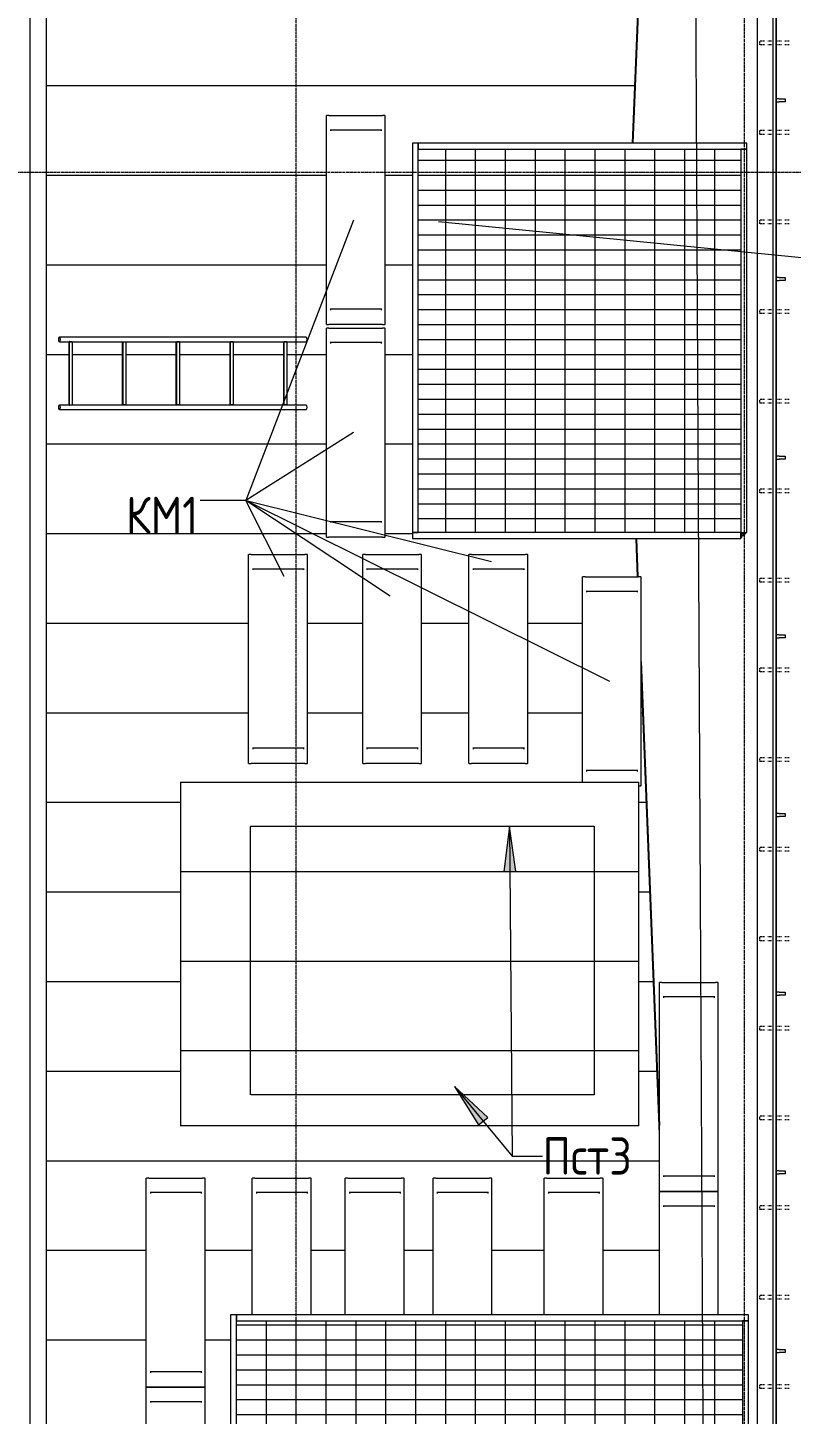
# Model space of a CAD drawing. Header units: millimetres. Extents: x -10178924 to 11692288, y -947381 to 58396.
# Drawn here: x -1797 to 3313, y -536298 to -527012 of the extents above; entities that cross this region are included whole.
import ezdxf

# ---------------------------------------------------------------- set-up
doc = ezdxf.new("R2010")
doc.units = ezdxf.units.MM
for name, pattern in [('ADSK_Линия сетки', [25, 20, -2.5, 0, -2.5]), ('ADSK_Скрыто', [6, 3, -3]), ('ADSK_Штриховая_ш3 п1_5', [4.5, 3, -1.5])]:
    doc.linetypes.add(name, pattern=pattern)
for name, color, linetype, lineweight in [('Аннотация', 7, 'Continuous', 18), ('Антураж', 7, 'Continuous', 18), ('Каркас', 7, 'Continuous', 18), ('Крыша', 7, 'Continuous', 9), ('Крыша штриховка', 7, 'Continuous', 9), ('Марки', 7, 'Continuous', 20), ('Несущие колонны', 7, 'Continuous', 18), ('Обобщенные модели', 7, 'Continuous', 18), ('Ограждение', 7, 'Continuous', 9), ('Оси', 253, 'Continuous', 9), ('Перекрытие', 7, 'Continuous', 18), ('Перекрытие штриховка', 7, 'Continuous', 18)]:
    doc.layers.add(name, color=color, linetype=linetype, lineweight=lineweight)
doc.layers.add('Линии', color=7, linetype='Continuous', lineweight=9, true_color=0x00a600)
doc.styles.add('GOST Common_4', font='GOST_Common.ttf', dxfattribs={"width": 0.9, "height": 200})
pattern_1 = [(0, (0, 0), (0, 100), []), (90, (0, 0), (-200, 1e-14), [])]

# ---------------------------------------------------------------- blocks, each defined once
blk = doc.blocks.new('Ограждение - 20 доп поручень 300-1864261-План кровли АР')
at = {"layer": 'Ограждение'}
for p, q in [((-60, 10), (-40, 10)), ((-60, 10), (-60, -10)), ((0, 10), (-40, 10)), ((0, -10), (0, 10)), ((-40, -10), (-60, -10)), ((-40, -10), (0, -10))]:
    blk.add_line(p, q, dxfattribs=at)
blk = doc.blocks.new('Ограждение - Ограждение-2505142-План кровли АР')
at = {"extrusion": (0, 0, -1), "zscale": -1, "rotation": 180}
for p in [(-3272.2, 37025.9), (-3272.2, 35829.4), (-3272.2, 34632.8), (-3272.2, 33436.2), (-3272.2, 32239.6), (-3272.2, 31043.1), (-3272.2, 29846.5), (-3272.2, 28649.9)]:
    blk.add_blockref('Ограждение - 20 доп поручень 300-1864261-План кровли АР', p, dxfattribs=at)
blk = doc.blocks.new('Тип верхнего поручня - Верхний поручень_Внутренний_-2505167-План кровли АР')
at = {"layer": 'Ограждение'}
for p, q in [((3192.2, 20427.7), (3192.2, 43293.4)), ((3212.2, 43293.4), (3212.2, 20437.7))]:
    blk.add_line(p, q, dxfattribs=at)
blk = doc.blocks.new('Тип верхнего поручня - Верхний поручень_Внутренний_-V27-План кровли АР')
at = {"layer": 'Ограждение'}
for p, q in [((3192.2, 20427.7), (3192.2, 43293.4)), ((3212.2, 20437.7), (3212.2, 43293.4))]:
    blk.add_line(p, q, dxfattribs=at)
blk = doc.blocks.new('Planka_konka_K1 - Кровля - Планка конька К1-2963679-План кровли АР')
at = {"layer": 'Обобщенные модели'}
for p, q in [((-13000, -17), (13000, -17)), ((13000, -125.1), (-13000, -125.1))]:
    blk.add_line(p, q, dxfattribs=at)
blk = doc.blocks.new('Лестница кровельная - Держатель желоба ВК-ЖД-D185x350 2-V43-План кровли АР')
at = {"layer": 'Каркас', "lineweight": 9}
for p, q in [((65.9, 35438.9), (-1585.2, 35438.9)), ((-1585.2, 35408.9), (65.9, 35408.9)), ((-1522.7, 35409.2), (-1522.7, 34984.2)), ((-1517.5, 35409.2), (-1519.5, 35409.2)), ((-1517.5, 34984.2), (-1517.5, 35409.2)), ((-1517.5, 35409.2), (-1499.7, 35409.2)), ((-1499.7, 35409.2), (-1499.7, 34984.2)), ((-1164.7, 35408.3), (-1164.7, 34985.9)), ((-1159.4, 34985.9), (-1159.4, 35410.9)), ((-1141.6, 35410.9), (-1141.6, 34985.9)), ((-805.1, 35408.3), (-805.1, 34985.1)), ((-799.9, 34985.1), (-799.9, 35410.1)), ((-799.9, 35410.1), (-782.1, 35410.1)), ((-782.1, 35410.1), (-782.1, 34985.1)), ((-445.6, 35408.3), (-445.6, 34985.1)), ((-440.3, 34985.1), (-440.3, 35410.1)), ((-440.3, 35410.1), (-422.6, 35410.1)), ((-422.6, 35410.1), (-422.6, 34985.1)), ((-86.1, 35408.3), (-86.1, 34985.1)), ((-80.8, 34985.1), (-80.8, 35410.1)), ((-80.8, 35410.1), (-63.1, 35410.1)), ((-63.1, 35410.1), (-63.1, 34985.1)), ((65.9, 34984.5), (-1585.2, 34984.5)), ((-1585.2, 34954.5), (65.9, 34954.5)), ((-1519.4, 34984.2), (-1517.5, 34984.2)), ((-1499.7, 34984.2), (-1517.5, 34984.2)), ((-1164.7, 34985.9), (-1159.4, 34985.9)), ((-1141.6, 34985.9), (-1159.4, 34985.9)), ((-805.1, 34985.1), (-799.9, 34985.1)), ((-782.1, 34985.1), (-799.9, 34985.1)), ((-445.6, 34985.1), (-440.3, 34985.1)), ((-422.6, 34985.1), (-440.3, 34985.1)), ((-86.1, 34985.1), (-80.8, 34985.1)), ((-63.1, 34985.1), (-80.8, 34985.1))]:
    blk.add_line(p, q, dxfattribs=at)
for centre, start_param, end_param in [((-1585.2, 35423.9), 0, 3.141593), ((-1585.2, 35423.9), 3.141593, 6.283185), ((65.9, 35423.9), 3.141593, 6.283185), ((-1585.2, 34969.5), 0, 3.141593), ((-1585.2, 34969.5), 3.141593, 6.283185), ((65.9, 34969.5), 3.141593, 6.283185)]:
    blk.add_ellipse(centre, major_axis=(0, 15), ratio=0.460401, start_param=start_param, end_param=end_param, dxfattribs=at)
blk = doc.blocks.new('Construction_Roof-Accessories_Lindab_KO - Construction_Roof-Accessories_Lindab_KO-V57-План кровли АР')
at = {"layer": 'Обобщенные модели', "lineweight": 9}
for p, q in [((1526.5, 33886.5), (1180.7, 33886.5)), ((1180.7, 33885.3), (1187.4, 33885.3)), ((1519.5, 33885.3), (1526.5, 33885.3))]:
    blk.add_line(p, q, dxfattribs=at)
blk = doc.blocks.new('Construction_Roof-Accessories_Lindab_BR - Construction_Roof-Accessories_Lindab_BR-V58-План кровли АР')
at = {"layer": 'Обобщенные модели', "lineweight": 9}
for p, q in [((1154.7, 33983.8), (1156.6, 33983.8)), ((1154.7, 32583.8), (1154.7, 33983.8)), ((1172.4, 33983.8), (1156.6, 33983.8)), ((1172.4, 33983.8), (1177.7, 33983.8)), ((1177.7, 33983.8), (1184.9, 33983.8)), ((1184.9, 33983.8), (1522, 33983.8)), ((1522, 33983.8), (1528.6, 33983.8)), ((1528.6, 33983.8), (1530.7, 33983.8)), ((1546.4, 33983.8), (1530.7, 33983.8)), ((1546.4, 33983.8), (1548.6, 33983.8)), ((1548.6, 32583.8), (1548.6, 33983.8)), ((1156.6, 32583.8), (1154.7, 32583.8)), ((1156.6, 32583.8), (1172.4, 32583.8)), ((1177.7, 32583.8), (1172.4, 32583.8)), ((1184.9, 32583.8), (1177.7, 32583.8)), ((1522, 32583.8), (1184.9, 32583.8)), ((1528.6, 32583.8), (1522, 32583.8)), ((1530.7, 32583.8), (1528.6, 32583.8)), ((1530.7, 32583.8), (1546.4, 32583.8)), ((1548.6, 32583.8), (1546.4, 32583.8))]:
    blk.add_line(p, q, dxfattribs=at)
blk = doc.blocks.new('Construction_Roof-Accessories_Lindab_BR - Construction_Roof-Accessories_Lindab_BR-V59-План кровли АР')
at = {"layer": 'Обобщенные модели', "lineweight": 9}
for p, q in [((444.6, 33983.8), (446.4, 33983.8)), ((444.6, 32583.8), (444.6, 33983.8)), ((462.3, 33983.8), (446.4, 33983.8)), ((462.3, 33983.8), (467.5, 33983.8)), ((467.5, 33983.8), (474.7, 33983.8)), ((474.7, 33983.8), (811.8, 33983.8)), ((811.8, 33983.8), (818.5, 33983.8)), ((818.5, 33983.8), (820.6, 33983.8)), ((836.2, 33983.8), (820.6, 33983.8)), ((836.2, 33983.8), (838.4, 33983.8)), ((838.4, 32583.8), (838.4, 33983.8)), ((446.4, 32583.8), (444.6, 32583.8)), ((446.4, 32583.8), (462.3, 32583.8)), ((467.5, 32583.8), (462.3, 32583.8)), ((474.7, 32583.8), (467.5, 32583.8)), ((811.8, 32583.8), (474.7, 32583.8)), ((818.5, 32583.8), (811.8, 32583.8)), ((820.6, 32583.8), (818.5, 32583.8)), ((820.6, 32583.8), (836.2, 32583.8)), ((838.4, 32583.8), (836.2, 32583.8))]:
    blk.add_line(p, q, dxfattribs=at)
blk = doc.blocks.new('Антураж 9 - Антураж 9-5661486-План кровли АР')
at = {"layer": 'Антураж'}
for p, q in [((2251.1, 36739.2), (2471.4, 42383.8)), ((2473.7, 42383.9), (2253.4, 36739.2)), ((2284.1, 33833.6), (2274, 34090.6)), ((2276.3, 34090.6), (2286.4, 33833.6)), ((2308.5, 33268), (2429.8, 30159.6)), ((2429.8, 30100.6), (2308.5, 33209))]:
    blk.add_line(p, q, dxfattribs=at)
blk = doc.blocks.new('Construction_Roof-Accessories_Lindab_BR - Construction_Roof-Accessories_Lindab_BR-V70-План кровли АР')
at = {"layer": 'Обобщенные модели', "lineweight": 9}
for p, q in [((2429.8, 29717.8), (2431.6, 29717.8)), ((2429.8, 28890.9), (2429.8, 29717.8)), ((2447.4, 29717.8), (2431.6, 29717.8)), ((2447.4, 29717.8), (2452.7, 29717.8)), ((2452.7, 29717.8), (2459.9, 29717.8)), ((2459.9, 29717.8), (2797, 29717.8)), ((2797, 29717.8), (2803.7, 29717.8)), ((2803.7, 29717.8), (2805.8, 29717.8)), ((2821.4, 29717.8), (2805.8, 29717.8)), ((2821.4, 29717.8), (2823.6, 29717.8)), ((2823.6, 28891), (2823.6, 29717.8))]:
    blk.add_line(p, q, dxfattribs=at)
blk = doc.blocks.new('Construction_Roof-Accessories_Lindab_BR - Construction_Roof-Accessories_Lindab_BR-V71-План кровли АР')
at = {"layer": 'Обобщенные модели', "lineweight": 9}
for p, q in [((1658.8, 29807.3), (1660.6, 29807.3)), ((1658.8, 28891), (1658.8, 29807.3)), ((1676.5, 29807.3), (1660.6, 29807.3)), ((1676.5, 29807.3), (1681.8, 29807.3)), ((1681.8, 29807.3), (1689, 29807.3)), ((1689, 29807.3), (2026.1, 29807.3)), ((2026.1, 29807.3), (2032.7, 29807.3)), ((2032.7, 29807.3), (2034.8, 29807.3)), ((2050.4, 29807.3), (2034.8, 29807.3)), ((2050.4, 29807.3), (2052.7, 29807.3)), ((2052.7, 28890.8), (2052.7, 29807.3))]:
    blk.add_line(p, q, dxfattribs=at)
blk = doc.blocks.new('Construction_Roof-Accessories_Lindab_BR - Construction_Roof-Accessories_Lindab_BR-V72-План кровли АР')
at = {"layer": 'Обобщенные модели', "lineweight": 9}
for p, q in [((915.6, 29807.3), (917.5, 29807.3)), ((915.6, 28891), (915.6, 29807.3)), ((933.3, 29807.3), (917.5, 29807.3)), ((933.3, 29807.3), (938.6, 29807.3)), ((938.6, 29807.3), (945.8, 29807.3)), ((945.8, 29807.3), (1282.9, 29807.3)), ((1282.9, 29807.3), (1289.5, 29807.3)), ((1289.5, 29807.3), (1291.6, 29807.3)), ((1307.3, 29807.3), (1291.6, 29807.3)), ((1307.3, 29807.3), (1309.5, 29807.3)), ((1309.5, 28891), (1309.5, 29807.3))]:
    blk.add_line(p, q, dxfattribs=at)
blk = doc.blocks.new('Ограждение - Ограждение-5943273-План кровли АР')
at = {"layer": 'Ограждение'}
for p, q in [((776.7, 36739.2), (776.7, 34130.6)), ((816.7, 36739.2), (776.7, 36739.2)), ((3014.7, 36739.2), (816.7, 36739.2)), ((816.7, 34130.6), (816.7, 36739.2)), ((816.7, 36739.2), (816.7, 36699.2)), ((816.7, 36699.2), (3014.7, 36699.2)), ((2974.7, 36699.2), (2974.7, 34130.6)), ((3014.7, 36699.2), (2974.7, 36699.2)), ((3014.7, 36699.2), (3014.7, 36739.2)), ((3014.7, 34130.6), (3014.7, 36699.2)), ((2974.7, 34130.6), (776.7, 34130.6)), ((776.7, 34130.6), (816.7, 34130.6)), ((776.7, 34130.6), (776.7, 34090.6)), ((776.7, 34090.6), (2974.7, 34090.6)), ((2974.7, 34130.6), (3014.7, 34130.6)), ((2974.7, 34090.6), (2974.7, 34130.6)), ((2982.2, 34123.1), (2974.7, 34123.1)), ((2974.7, 34098.1), (2982.2, 34098.1)), ((2982.2, 34130.6), (2982.2, 34123.1)), ((2982.2, 34123.1), (3007.2, 34123.1)), ((2982.2, 34098.1), (2982.2, 34123.1)), ((3007.2, 34123.1), (3007.2, 34130.6))]:
    blk.add_line(p, q, dxfattribs=at)
blk = doc.blocks.new('Ограждение - Ограждение-5944229-План кровли АР')
at = {"layer": 'Ограждение'}
for p, q in [((-440.4, 28891), (-440.4, 21841)), ((-400.4, 28891), (-440.4, 28891)), ((3026.6, 28891), (-400.4, 28891)), ((-400.4, 21841), (-400.4, 28891)), ((-400.4, 28891), (-400.4, 28851)), ((3026.6, 28851), (3026.6, 28891)), ((-400.4, 28851), (3026.6, 28851)), ((2986.6, 28851), (2986.6, 21801)), ((3026.6, 28851), (2986.6, 28851)), ((3026.6, 21801), (3026.6, 28851)), ((-440.4, 21841), (-400.4, 21841)), ((-432.9, 21841), (-432.9, 21833.5)), ((-432.9, 21833.5), (-407.9, 21833.5)), ((-407.9, 21833.5), (-407.9, 21841)), ((-400.4, 21833.5), (-407.9, 21833.5)), ((-407.9, 21833.5), (-407.9, 21808.5)), ((2986.6, 21841), (-400.4, 21841)), ((-400.4, 21841), (-400.4, 21801)), ((2986.6, 21801), (2986.6, 21841)), ((-407.9, 21808.5), (-400.4, 21808.5)), ((-400.4, 21801), (2986.6, 21801)), ((2986.6, 21801), (3026.6, 21801))]:
    blk.add_line(p, q, dxfattribs=at)
blk = doc.blocks.new('Construction_Roof-Accessories_Lindab_BR - Construction_Roof-Accessories_Lindab_BR-V85-План кровли АР')
at = {"layer": 'Обобщенные модели', "lineweight": 9}
for p, q in [((1914.6, 33833.6), (1916.4, 33833.6)), ((1914.6, 32458.3), (1914.6, 33833.6)), ((1932.3, 33833.6), (1916.4, 33833.6)), ((1932.3, 33833.6), (1937.5, 33833.6)), ((1937.5, 33833.6), (1944.7, 33833.6)), ((1944.7, 33833.6), (2281.8, 33833.6)), ((2281.8, 33833.6), (2288.5, 33833.6)), ((2288.5, 33833.6), (2290.6, 33833.6)), ((2306.2, 33833.6), (2290.6, 33833.6)), ((2306.2, 33833.6), (2308.5, 33833.6)), ((2308.5, 32433.6), (2308.5, 33833.6)), ((2293.3, 32433.6), (2306.2, 32433.6)), ((2308.5, 32433.6), (2306.2, 32433.6))]:
    blk.add_line(p, q, dxfattribs=at)
blk = doc.blocks.new('СПНК-Разрез пустотелой несущей конструкции-Колонна - HSS101_6X101_6X6_4-5963999-План кровли АР')
at = {"layer": 'Несущие колонны'}
for p, q in [((51, -51), (45.3, -51)), ((51, -45.4), (51, -51))]:
    blk.add_line(p, q, dxfattribs=at)
blk = doc.blocks.new('Construction_Roof-Accessories_Lindab_BR - Construction_Roof-Accessories_Lindab_BR-V86-План кровли АР')
at = {"layer": 'Обобщенные модели', "lineweight": 9}
for p, q in [((327.2, 29807.3), (329.1, 29807.3)), ((327.2, 28891), (327.2, 29807.3)), ((344.9, 29807.3), (329.1, 29807.3)), ((344.9, 29807.3), (350.2, 29807.3)), ((350.2, 29807.3), (357.4, 29807.3)), ((357.4, 29807.3), (694.5, 29807.3)), ((694.5, 29807.3), (701.1, 29807.3)), ((701.1, 29807.3), (703.2, 29807.3)), ((718.9, 29807.3), (703.2, 29807.3)), ((718.9, 29807.3), (721.1, 29807.3)), ((721.1, 28891), (721.1, 29807.3))]:
    blk.add_line(p, q, dxfattribs=at)
blk = doc.blocks.new('Construction_Roof-Accessories_Lindab_BR - Construction_Roof-Accessories_Lindab_BR-V87-План кровли АР')
at = {"layer": 'Обобщенные модели', "lineweight": 9}
for p, q in [((-294.2, 29807.3), (-292.3, 29807.3)), ((-294.2, 28891), (-294.2, 29807.3)), ((-276.5, 29807.3), (-292.3, 29807.3)), ((-276.5, 29807.3), (-271.2, 29807.3)), ((-271.2, 29807.3), (-264, 29807.3)), ((-264, 29807.3), (73.1, 29807.3)), ((73.1, 29807.3), (79.7, 29807.3)), ((79.7, 29807.3), (81.8, 29807.3)), ((97.5, 29807.3), (81.8, 29807.3)), ((97.5, 29807.3), (99.7, 29807.3)), ((99.7, 28891), (99.7, 29807.3))]:
    blk.add_line(p, q, dxfattribs=at)
blk = doc.blocks.new('Construction_Roof-Accessories_Lindab_BR - Construction_Roof-Accessories_Lindab_BR-V88-План кровли АР')
at = {"layer": 'Обобщенные модели', "lineweight": 9}
for p, q in [((-1004.3, 28407.3), (-1002.5, 28407.3)), ((-1004.3, 27007.3), (-1004.3, 28407.3)), ((-986.6, 28407.3), (-1002.5, 28407.3)), ((-986.6, 28407.3), (-981.4, 28407.3)), ((-981.4, 28407.3), (-974.2, 28407.3)), ((-974.2, 28407.3), (-637.1, 28407.3)), ((-637.1, 28407.3), (-630.4, 28407.3)), ((-630.4, 28407.3), (-628.3, 28407.3)), ((-612.7, 28407.3), (-628.3, 28407.3)), ((-612.7, 28407.3), (-610.5, 28407.3)), ((-610.5, 27007.3), (-610.5, 28407.3)), ((-1002.5, 27007.3), (-1004.3, 27007.3)), ((-1002.5, 27007.3), (-986.6, 27007.3)), ((-981.4, 27007.3), (-986.6, 27007.3)), ((-974.2, 27007.3), (-981.4, 27007.3)), ((-637.1, 27007.3), (-974.2, 27007.3)), ((-630.4, 27007.3), (-637.1, 27007.3)), ((-628.3, 27007.3), (-630.4, 27007.3)), ((-628.3, 27007.3), (-612.7, 27007.3)), ((-610.5, 27007.3), (-612.7, 27007.3))]:
    blk.add_line(p, q, dxfattribs=at)
blk = doc.blocks.new('Кровля')
at = {"layer": 'Аннотация', "lineweight": 9}
for points in [[(1426.7, 32161), (1389.6, 31860.7), (1468.5, 31861.3)], [(1059.3, 30420), (1220.1, 30163.7), (1281, 30214)]]:
    blk.add_hatch(color=256, dxfattribs=at).paths.add_polyline_path(points)
at = {"layer": 'Крыша штриховка'}
h = blk.add_hatch(dxfattribs=at)
h.set_pattern_fill('FP_13', color=256, style=0, pattern_type=2)
h.set_pattern_definition([(180, (905, 0), (-7e-14, -600), [])])
h.paths.add_polyline_path([(-1673, 12871.4), (-1666.7, 12880.3), (-1673, 12884.5)])
h.paths.add_polyline_path([(-1673, 13227.5), (2416.8, 19361.2), (2138.6, 19350.3), (2236.9, 21801), (-400.4, 21801.7), (-400.4, 21808.5), (-407.9, 21808.9), (-407.9, 21821), (-420.4, 21821), (-420.4, 21833.5), (-432.9, 21833.5), (-432.9, 21841), (-440.4, 21841), (-439.8, 28891), (-294.2, 28891), (-294.2, 29807.3), (99.7, 29807.3), (99.7, 28891), (327.2, 28891), (327.2, 29807.3), (721.1, 29807.3), (721.1, 28891), (915.6, 28891), (915.6, 29807.3), (1309.5, 29807.3), (1309.5, 28891), (1658.8, 28891), (1658.8, 29807.3), (2052.7, 29807.3), (2052.7, 28891), (2429.8, 28891), (2429.8, 30100.6), (2308.5, 33209), (2308.5, 32433.6), (2293.1, 32433.6), (2293.1, 30158.3), (-776, 30158.3), (-776, 32458.3), (1914.6, 32458.3), (1914.6, 33833.6), (2284.1, 33833.6), (2274, 34090.6), (776.7, 34091.3), (777.3, 36739.2), (2251.1, 36739.2), (2471.4, 42383.8), (2266.9, 42378.2), (2238.8, 42353), (-1677.2, 38789.4), (-1673, 38789.4), (-1673, 13472.9)])
h.paths.add_polyline_path([(3362.2, 20445.5), (3469.9, 20607.1), (3471.5, 20607.2), (3505, 20658.3), (3504.6, 20709.5), (3392.9, 20705.4), (3389.9, 20630.6), (3360.1, 20631.1), (3320.8, 20630.9), (3314.6, 20477.2), (3360.1, 20446.9)])
h.paths.add_polyline_path([(1424.6, 20515), (224.6, 20515), (224.6, 21717.2), (1424.6, 21717.2), (1424.6, 20761.3)])
h.paths.add_polyline_path([(3376.9, 20631.1), (3376.9, 20631.2), (3376.9, 20631.1)])
h.paths.add_polyline_path([(-637.1, 21407.3), (-1004.3, 21407.3), (-1004.3, 29807.3), (-610.5, 29807.3), (-610.5, 21407.3), (-635.4, 21407.3)])
h.paths.add_polyline_path([(3702.4, 28478.4), (3702.1, 28480.8), (3696, 28480), (3702.3, 28478.4)])
h.paths.add_polyline_path([(1523.7, 32583.8), (1154.7, 32583.8), (1154.7, 33983.8), (1548.6, 33983.8), (1548.6, 32583.8), (1525.2, 32583.8)])
h.paths.add_polyline_path([(57.6, 32583.8), (-318.9, 32583.8), (-318.9, 33983.8), (75, 33983.8), (75, 32583.8), (58.5, 32583.8)])
h.paths.add_polyline_path([(474.7, 32583.8), (444.6, 32583.8), (444.6, 33983.8), (838.4, 33983.8), (838.4, 32583.8), (630.5, 32583.8)])
h.paths.add_polyline_path([(231.4, 34100), (201.2, 34100), (201.2, 35500), (595.1, 35500), (595.1, 34100), (269.2, 34100)])
h.paths.add_polyline_path([(-1579.2, 34962), (-1578.3, 34969.5), (-1579, 34965.6)])
h.paths.add_polyline_path([(-1579.2, 35416.4), (-1578.3, 35423.9), (-1579, 35420.1)])
h.paths.add_polyline_path([(-80.8, 34954.5), (-1583.4, 34955), (-1583.4, 34956), (-1587, 34955), (-1591.2, 34962), (-1592.1, 34969.5), (-1590.1, 34980.1), (-1587, 34984), (-1522.7, 34984.5), (-1522.7, 35408.9), (-1583.4, 35409.5), (-1583.4, 35410.5), (-1587, 35409.5), (-1591.2, 35416.4), (-1592.1, 35424), (-1590.1, 35434.5), (-1587, 35438.4), (67.7, 35438.4), (70.8, 35434.5), (72.6, 35427.8), (72.6, 35420.1), (70.8, 35413.3), (67.7, 35409.5), (65.9, 35408.9), (-63.1, 35408.9), (-63.1, 34985.1), (-86.1, 34985.1), (-86.1, 35408.9), (-422.6, 35408.9), (-422.6, 34985.1), (-445.6, 34985.1), (-445.6, 35408.9), (-782.1, 35408.9), (-782.1, 34985.1), (-805.1, 34985.1), (-805.1, 35408.9), (-1141.6, 35408.9), (-1141.6, 34985.9), (-1164.7, 34985.9), (-1164.7, 35408.9), (-1499.7, 35408.9), (-1499.7, 34984.5), (67.7, 34984), (70.8, 34980.1), (72.6, 34973.4), (72.6, 34965.6), (70.8, 34958.9), (67.7, 34955), (65.9, 34954.5), (-63.1, 34954.5)])
h.paths.add_polyline_path([(203.1, 35523.3), (201.2, 35523.3), (201.2, 36923.3), (595.1, 36923.3), (595.1, 35523.3), (204.1, 35523.3)])
h.paths.add_polyline_path([(3406.2, 35708.3), (3406.2, 35708.4), (3406.2, 35708.3)])
h.paths.add_polyline_path([(3702.2, 42933.5), (3702.1, 42938.5), (3682.8, 42934.5), (3702.1, 42933.5)])
h.paths.add_polyline_path([(3702.1, 43233.3), (3700.6, 43238), (3694.5, 43235.2), (3700.6, 43233.7)])
h.paths.add_polyline_path([(3617.9, 43234.5), (3565.9, 43395.5), (3563.8, 43393.6), (3614.9, 43235.2)])
h = blk.add_hatch(dxfattribs=at)
h.set_pattern_fill('FP_29', color=256, style=0, pattern_type=2)
h.set_pattern_definition([(180, (-4422.7, 12137.24), (7e-14, -600), [])])
h.paths.add_polyline_path([(-776, 30158.3), (2293.1, 30158.3), (2293.1, 32458.3), (-776, 32458.3), (-776, 30357.4)])
at = {"layer": 'Перекрытие штриховка', "lineweight": 9, "true_color": 0x787878}
h = blk.add_hatch(dxfattribs=at)
h.set_pattern_fill('FP_52', color=8, style=0, pattern_type=2)
h.set_pattern_definition(pattern_1)
h.paths.add_polyline_path([(2974.7, 34130.6), (2974.7, 36699.2), (816.7, 36699.2), (816.7, 34130.6), (2798.7, 34130.6)])
h.paths.add_polyline_path([(2982.2, 34123.1), (2982.2, 34130.6), (2974.7, 34129.9), (2974.7, 34123.1), (2980.5, 34123.1)])
h.paths.add_polyline_path([(2988.4, 34110.6), (2994.7, 34110.6), (2994.7, 34123.1), (2982.2, 34122.7), (2982.2, 34110.6), (2988.4, 34110.6)])
h = blk.add_hatch(dxfattribs=at)
h.set_pattern_fill('FP_52', color=8, style=0, pattern_type=2)
h.set_pattern_definition(pattern_1)
h.paths.add_polyline_path([(-400.4, 21841), (2986.6, 21841), (2986.6, 28851), (-400.4, 28851), (-400.4, 21867.6)])
h.paths.add_polyline_path([(-407.9, 21833.5), (-400.4, 21833.5), (-401.1, 21841), (-407.9, 21841)])
h.paths.add_polyline_path([(-415.3, 21821), (-407.9, 21821), (-408.4, 21833.5), (-420.4, 21833.5), (-420.4, 21821), (-417.2, 21821)])
at = {"layer": 'Аннотация', "lineweight": 9}
for p, q in [((950.8, 36213.8), (5566.5, 35756.3)), ((1426.7, 32161), (1389.6, 31860.7)), ((1468.5, 31861.3), (1426.7, 32161)), ((1426.7, 32161), (1444, 29955)), ((1389.6, 31860.7), (1468.5, 31861.3)), ((1059.3, 30420), (1220.1, 30163.7)), ((1281, 30214), (1059.3, 30420)), ((1059.3, 30420), (1444, 29955)), ((1220.1, 30163.7), (1281, 30214)), ((1444, 29955), (1647.6, 29955)), ((1444, 29955), (1647.6, 29955))]:
    blk.add_line(p, q, dxfattribs=at)
at = {"layer": 'Крыша'}
for p, q in [((-776, 32458.3), (2293.1, 32458.3)), ((-776, 32458.3), (-776, 30158.3)), ((2293.1, 30158.3), (2293.1, 32458.3)), ((2293.1, 30158.3), (-776, 30158.3))]:
    blk.add_line(p, q, dxfattribs=at)
at = {"layer": 'Линии', "color": 5, "true_color": 0x0000ff}
blk.add_line((3087.3, 20362.5), (3087.3, 43066.6), dxfattribs=at)
at = {"layer": 'Линии', "color": 7, "linetype": 'ADSK_Штриховая_ш3 п1_5'}
for p, q in [((2646.7, 42760.4), (2762.5, 19982.5)), ((-306.9, 32164.2), (1993.1, 32164.2)), ((-306.9, 30364.2), (-306.9, 32164.2)), ((1993.1, 32164.2), (1993.1, 30364.2)), ((1993.1, 30364.2), (-306.9, 30364.2))]:
    blk.add_line(p, q, dxfattribs=at)
at = {"layer": 'Линии', "color": 7, "linetype": 'ADSK_Скрыто'}
for p, q in [((3102.6, 37397.3), (3102.6, 37422.3)), ((3132.6, 37422.3), (3102.6, 37422.3)), ((3182.6, 37422.3), (3152.6, 37422.3)), ((3247.6, 37422.3), (3217.6, 37422.3)), ((3297.6, 37422.3), (3267.6, 37422.3)), ((3132.6, 37397.3), (3102.6, 37397.3)), ((3182.6, 37397.3), (3152.6, 37397.3)), ((3247.6, 37397.3), (3217.6, 37397.3)), ((3297.6, 37397.3), (3267.6, 37397.3)), ((3102.6, 36797.3), (3102.6, 36822.3)), ((3132.6, 36822.3), (3102.6, 36822.3)), ((3132.6, 36797.3), (3102.6, 36797.3)), ((3182.6, 36822.3), (3152.6, 36822.3)), ((3182.6, 36797.3), (3152.6, 36797.3)), ((3247.6, 36822.3), (3217.6, 36822.3)), ((3247.6, 36797.3), (3217.6, 36797.3)), ((3297.6, 36822.3), (3267.6, 36822.3)), ((3297.6, 36797.3), (3267.6, 36797.3)), ((3102.6, 36197.3), (3102.6, 36222.3)), ((3132.6, 36222.3), (3102.6, 36222.3)), ((3182.6, 36222.3), (3152.6, 36222.3)), ((3247.6, 36222.3), (3217.6, 36222.3)), ((3297.6, 36222.3), (3267.6, 36222.3)), ((3132.6, 36197.3), (3102.6, 36197.3)), ((3182.6, 36197.3), (3152.6, 36197.3)), ((3247.6, 36197.3), (3217.6, 36197.3)), ((3297.6, 36197.3), (3267.6, 36197.3)), ((3102.6, 35597.3), (3102.6, 35622.3)), ((3132.6, 35622.3), (3102.6, 35622.3)), ((3132.6, 35597.3), (3102.6, 35597.3)), ((3182.6, 35622.3), (3152.6, 35622.3)), ((3182.6, 35597.3), (3152.6, 35597.3)), ((3247.6, 35622.3), (3217.6, 35622.3)), ((3247.6, 35597.3), (3217.6, 35597.3)), ((3297.6, 35622.3), (3267.6, 35622.3)), ((3297.6, 35597.3), (3267.6, 35597.3)), ((3102.6, 34997.3), (3102.6, 35022.3)), ((3132.6, 35022.3), (3102.6, 35022.3)), ((3182.6, 35022.3), (3152.6, 35022.3)), ((3247.6, 35022.3), (3217.6, 35022.3)), ((3297.6, 35022.3), (3267.6, 35022.3)), ((3132.6, 34997.3), (3102.6, 34997.3)), ((3182.6, 34997.3), (3152.6, 34997.3)), ((3247.6, 34997.3), (3217.6, 34997.3)), ((3297.6, 34997.3), (3267.6, 34997.3)), ((3102.6, 34397.3), (3102.6, 34422.3)), ((3132.6, 34422.3), (3102.6, 34422.3)), ((3132.6, 34397.3), (3102.6, 34397.3)), ((3182.6, 34422.3), (3152.6, 34422.3)), ((3182.6, 34397.3), (3152.6, 34397.3)), ((3247.6, 34422.3), (3217.6, 34422.3)), ((3247.6, 34397.3), (3217.6, 34397.3)), ((3297.6, 34422.3), (3267.6, 34422.3)), ((3297.6, 34397.3), (3267.6, 34397.3)), ((3102.6, 33797.3), (3102.6, 33822.3)), ((3132.6, 33822.3), (3102.6, 33822.3)), ((3182.6, 33822.3), (3152.6, 33822.3)), ((3247.6, 33822.3), (3217.6, 33822.3)), ((3297.6, 33822.3), (3267.6, 33822.3)), ((3132.6, 33797.3), (3102.6, 33797.3)), ((3182.6, 33797.3), (3152.6, 33797.3)), ((3247.6, 33797.3), (3217.6, 33797.3)), ((3297.6, 33797.3), (3267.6, 33797.3)), ((3102.6, 33197.3), (3102.6, 33222.3)), ((3132.6, 33222.3), (3102.6, 33222.3)), ((3132.6, 33197.3), (3102.6, 33197.3)), ((3182.6, 33222.3), (3152.6, 33222.3)), ((3182.6, 33197.3), (3152.6, 33197.3)), ((3247.6, 33222.3), (3217.6, 33222.3)), ((3247.6, 33197.3), (3217.6, 33197.3)), ((3297.6, 33222.3), (3267.6, 33222.3)), ((3297.6, 33197.3), (3267.6, 33197.3)), ((3102.6, 32597.3), (3102.6, 32622.3)), ((3132.6, 32622.3), (3102.6, 32622.3)), ((3132.6, 32597.3), (3102.6, 32597.3)), ((3182.6, 32622.3), (3152.6, 32622.3)), ((3182.6, 32597.3), (3152.6, 32597.3)), ((3247.6, 32622.3), (3217.6, 32622.3)), ((3247.6, 32597.3), (3217.6, 32597.3)), ((3297.6, 32622.3), (3267.6, 32622.3)), ((3297.6, 32597.3), (3267.6, 32597.3)), ((3102.6, 31997.3), (3102.6, 32022.3)), ((3132.6, 32022.3), (3102.6, 32022.3)), ((3132.6, 31997.3), (3102.6, 31997.3)), ((3182.6, 32022.3), (3152.6, 32022.3)), ((3182.6, 31997.3), (3152.6, 31997.3)), ((3247.6, 32022.3), (3217.6, 32022.3)), ((3247.6, 31997.3), (3217.6, 31997.3)), ((3297.6, 32022.3), (3267.6, 32022.3)), ((3297.6, 31997.3), (3267.6, 31997.3)), ((3102.6, 31397.3), (3102.6, 31422.3)), ((3132.6, 31422.3), (3102.6, 31422.3)), ((3132.6, 31397.3), (3102.6, 31397.3)), ((3182.6, 31422.3), (3152.6, 31422.3)), ((3182.6, 31397.3), (3152.6, 31397.3)), ((3247.6, 31422.3), (3217.6, 31422.3)), ((3247.6, 31397.3), (3217.6, 31397.3)), ((3297.6, 31422.3), (3267.6, 31422.3)), ((3297.6, 31397.3), (3267.6, 31397.3)), ((3102.6, 30797.3), (3102.6, 30822.3)), ((3132.6, 30822.3), (3102.6, 30822.3)), ((3132.6, 30797.3), (3102.6, 30797.3)), ((3182.6, 30822.3), (3152.6, 30822.3)), ((3182.6, 30797.3), (3152.6, 30797.3)), ((3247.6, 30822.3), (3217.6, 30822.3)), ((3247.6, 30797.3), (3217.6, 30797.3)), ((3297.6, 30822.3), (3267.6, 30822.3)), ((3297.6, 30797.3), (3267.6, 30797.3)), ((3102.6, 30197.3), (3102.6, 30222.3)), ((3132.6, 30222.3), (3102.6, 30222.3)), ((3132.6, 30197.3), (3102.6, 30197.3)), ((3182.6, 30222.3), (3152.6, 30222.3)), ((3182.6, 30197.3), (3152.6, 30197.3)), ((3247.6, 30222.3), (3217.6, 30222.3)), ((3247.6, 30197.3), (3217.6, 30197.3)), ((3297.6, 30222.3), (3267.6, 30222.3)), ((3297.6, 30197.3), (3267.6, 30197.3)), ((3102.6, 29597.3), (3102.6, 29622.3)), ((3132.6, 29622.3), (3102.6, 29622.3)), ((3182.6, 29622.3), (3152.6, 29622.3)), ((3247.6, 29622.3), (3217.6, 29622.3)), ((3297.6, 29622.3), (3267.6, 29622.3)), ((3132.6, 29597.3), (3102.6, 29597.3)), ((3182.6, 29597.3), (3152.6, 29597.3)), ((3247.6, 29597.3), (3217.6, 29597.3)), ((3297.6, 29597.3), (3267.6, 29597.3)), ((3102.6, 28997.3), (3102.6, 29022.3)), ((3132.6, 29022.3), (3102.6, 29022.3)), ((3132.6, 28997.3), (3102.6, 28997.3)), ((3182.6, 29022.3), (3152.6, 29022.3)), ((3182.6, 28997.3), (3152.6, 28997.3)), ((3247.6, 29022.3), (3217.6, 29022.3)), ((3247.6, 28997.3), (3217.6, 28997.3)), ((3297.6, 29022.3), (3267.6, 29022.3)), ((3297.6, 28997.3), (3267.6, 28997.3)), ((3102.6, 28397.3), (3102.6, 28422.3)), ((3132.6, 28422.3), (3102.6, 28422.3)), ((3182.6, 28422.3), (3152.6, 28422.3)), ((3247.6, 28422.3), (3217.6, 28422.3)), ((3297.6, 28422.3), (3267.6, 28422.3)), ((3132.6, 28397.3), (3102.6, 28397.3)), ((3182.6, 28397.3), (3152.6, 28397.3)), ((3247.6, 28397.3), (3217.6, 28397.3)), ((3297.6, 28397.3), (3267.6, 28397.3))]:
    blk.add_line(p, q, dxfattribs=at)
at = {"layer": 'Марки'}
for p, q in [((384, 36223.3), (-337, 34345.3)), ((384, 34800), (-337, 34345.3)), ((-337, 34345.3), (-644.3, 34345.3)), ((-337, 34345.3), (-644.3, 34345.3)), ((-337, 34345.3), (-644.3, 34345.3)), ((-344.7, 34345.3), (-644.3, 34345.3)), ((-337, 34345.3), (-644.3, 34345.3)), ((-337, 34345.3), (-644.3, 34345.3)), ((1305.4, 33935), (-344.7, 34345.3)), ((2097.4, 33133.6), (-337, 34345.3)), ((628.2, 33704.3), (-337, 34345.3)), ((-81.9, 33837.3), (-337, 34345.3))]:
    blk.add_line(p, q, dxfattribs=at)
at = {"layer": 'Оси', "linetype": 'ADSK_Линия сетки'}
for p, q in [((-0.4, -5630.6), (-0.4, 44223)), ((2999.6, -5630.6), (2999.6, 44223)), ((-13798, 36545), (56004.9, 36545))]:
    blk.add_line(p, q, dxfattribs=at)
at = {"layer": 'Перекрытие'}
for p, q in [((2982.2, 34110.6), (2994.7, 34110.6)), ((2994.7, 34110.6), (2994.7, 34123.1))]:
    blk.add_line(p, q, dxfattribs=at)
at = {"layer": 'Антураж'}
blk.add_blockref('Антураж 9 - Антураж 9-5661486-План кровли АР', (0, 0), dxfattribs=at)
at = {"layer": 'Каркас'}
blk.add_blockref('Лестница кровельная - Держатель желоба ВК-ЖД-D185x350 2-V43-План кровли АР', (0, 0), dxfattribs=at)
at = {"layer": 'Несущие колонны'}
blk.add_blockref('СПНК-Разрез пустотелой несущей конструкции-Колонна - HSS101_6X101_6X6_4-5963999-План кровли АР', (2949.3, 34168.4), dxfattribs=at)
at = {"layer": 'Обобщенные модели', "rotation": 89.99999999999991}
blk.add_blockref('Planka_konka_K1 - Кровля - Планка конька К1-2963679-План кровли АР', (-1798.1, 25789.4), dxfattribs=at)
at = {"layer": 'Обобщенные модели'}
for name, p in [('Construction_Roof-Accessories_Lindab_BR - Construction_Roof-Accessories_Lindab_BR-V58-План кровли АР', (-953.5, 2939.5)), ('Construction_Roof-Accessories_Lindab_KO - Construction_Roof-Accessories_Lindab_KO-V57-План кровли АР', (-953.5, 2939.5)), ('Construction_Roof-Accessories_Lindab_KO - Construction_Roof-Accessories_Lindab_KO-V57-План кровли АР', (-953.5, 1739.5)), ('Construction_Roof-Accessories_Lindab_BR - Construction_Roof-Accessories_Lindab_BR-V58-План кровли АР', (-953.5, 1516.2)), ('Construction_Roof-Accessories_Lindab_KO - Construction_Roof-Accessories_Lindab_KO-V57-План кровли АР', (-953.5, 1516.2)), ('Construction_Roof-Accessories_Lindab_KO - Construction_Roof-Accessories_Lindab_KO-V57-План кровли АР', (-953.5, 316.2)), ('Construction_Roof-Accessories_Lindab_BR - Construction_Roof-Accessories_Lindab_BR-V59-План кровли АР', (-763.4, 0)), ('Construction_Roof-Accessories_Lindab_BR - Construction_Roof-Accessories_Lindab_BR-V59-План кровли АР', (0, 0)), ('Construction_Roof-Accessories_Lindab_BR - Construction_Roof-Accessories_Lindab_BR-V58-План кровли АР', (0, 0)), ('Construction_Roof-Accessories_Lindab_KO - Construction_Roof-Accessories_Lindab_KO-V57-План кровли АР', (-1473.6, 0)), ('Construction_Roof-Accessories_Lindab_KO - Construction_Roof-Accessories_Lindab_KO-V57-План кровли АР', (-710.2, 0)), ('Construction_Roof-Accessories_Lindab_KO - Construction_Roof-Accessories_Lindab_KO-V57-План кровли АР', (0, 0)), ('Construction_Roof-Accessories_Lindab_BR - Construction_Roof-Accessories_Lindab_BR-V85-План кровли АР', (0, 0)), ('Construction_Roof-Accessories_Lindab_KO - Construction_Roof-Accessories_Lindab_KO-V57-План кровли АР', (759.8, -150.2)), ('Construction_Roof-Accessories_Lindab_KO - Construction_Roof-Accessories_Lindab_KO-V57-План кровли АР', (-1473.6, -1200)), ('Construction_Roof-Accessories_Lindab_KO - Construction_Roof-Accessories_Lindab_KO-V57-План кровли АР', (-710.2, -1200)), ('Construction_Roof-Accessories_Lindab_KO - Construction_Roof-Accessories_Lindab_KO-V57-План кровли АР', (0, -1200)), ('Construction_Roof-Accessories_Lindab_KO - Construction_Roof-Accessories_Lindab_KO-V57-План кровли АР', (759.8, -1350.2)), ('Construction_Roof-Accessories_Lindab_BR - Construction_Roof-Accessories_Lindab_BR-V59-План кровли АР', (1985.2, -2866)), ('Construction_Roof-Accessories_Lindab_KO - Construction_Roof-Accessories_Lindab_KO-V57-План кровли АР', (1275, -2866)), ('Construction_Roof-Accessories_Lindab_BR - Construction_Roof-Accessories_Lindab_BR-V59-План кровли АР', (-1448.9, -4176.5)), ('Construction_Roof-Accessories_Lindab_BR - Construction_Roof-Accessories_Lindab_BR-V87-План кровли АР', (0, 0)), ('Construction_Roof-Accessories_Lindab_BR - Construction_Roof-Accessories_Lindab_BR-V86-План кровли АР', (0, 0)), ('Construction_Roof-Accessories_Lindab_BR - Construction_Roof-Accessories_Lindab_BR-V72-План кровли АР', (0, 0)), ('Construction_Roof-Accessories_Lindab_BR - Construction_Roof-Accessories_Lindab_BR-V71-План кровли АР', (0, 0)), ('Construction_Roof-Accessories_Lindab_KO - Construction_Roof-Accessories_Lindab_KO-V57-План кровли АР', (1275, -4066)), ('Construction_Roof-Accessories_Lindab_BR - Construction_Roof-Accessories_Lindab_BR-V70-План кровли АР', (0, 0)), ('Construction_Roof-Accessories_Lindab_KO - Construction_Roof-Accessories_Lindab_KO-V57-План кровли АР', (-2159.1, -4176.5)), ('Construction_Roof-Accessories_Lindab_KO - Construction_Roof-Accessories_Lindab_KO-V57-План кровли АР', (-1448.9, -4176.5)), ('Construction_Roof-Accessories_Lindab_KO - Construction_Roof-Accessories_Lindab_KO-V57-План кровли АР', (-827.5, -4176.5)), ('Construction_Roof-Accessories_Lindab_KO - Construction_Roof-Accessories_Lindab_KO-V57-План кровли АР', (-239.1, -4176.5)), ('Construction_Roof-Accessories_Lindab_KO - Construction_Roof-Accessories_Lindab_KO-V57-План кровли АР', (504.1, -4176.5)), ('Construction_Roof-Accessories_Lindab_KO - Construction_Roof-Accessories_Lindab_KO-V57-План кровли АР', (1275, -4266)), ('Construction_Roof-Accessories_Lindab_KO - Construction_Roof-Accessories_Lindab_KO-V57-План кровли АР', (-2159.1, -5376.5)), ('Construction_Roof-Accessories_Lindab_BR - Construction_Roof-Accessories_Lindab_BR-V88-План кровли АР', (0, 0)), ('Construction_Roof-Accessories_Lindab_KO - Construction_Roof-Accessories_Lindab_KO-V57-План кровли АР', (-2159.1, -5576.5))]:
    blk.add_blockref(name, p, dxfattribs=at)
at = {"layer": 'Ограждение'}
for name in ['Ограждение - Ограждение-2505142-План кровли АР', 'Тип верхнего поручня - Верхний поручень_Внутренний_-2505167-План кровли АР', 'Тип верхнего поручня - Верхний поручень_Внутренний_-V27-План кровли АР', 'Ограждение - Ограждение-5943273-План кровли АР', 'Ограждение - Ограждение-5944229-План кровли АР']:
    blk.add_blockref(name, (0, 0), dxfattribs=at)
at = {"layer": 'Аннотация', "lineweight": 9, "insert": (1647.6, 30080.2), "char_height": 250, "width": 792, "attachment_point": 1, "line_spacing_factor": 1.022766, "style": 'GOST Common_4'}
blk.add_mtext('\\pxt1.44,2.88,4.32,5.76,7.2,8.64,10.08,11.52,12.96,14.4,15.84,17.28,18.72,20.16,21.6,23.04,24.48,25.92,27.36,28.8,30.24,31.68,33.12,34.56,36,37.44,38.88,40.32,41.76,43.2,44.64,46.08;{Пст3}', dxfattribs=at)
at = {"layer": 'Марки', "lineweight": 9, "insert": (-897.7, 34245), "char_height": 250, "width": 500.4, "attachment_point": 5, "line_spacing_factor": 1.022766, "style": 'GOST Common_4'}
blk.add_mtext('\\pxqc,t4.572,9.144,13.716,18.288,22.86,27.432,32.004,36.576,41.148,45.72,50.292,54.864,59.436,64.008,68.58,73.152,77.724,82.296,86.868,91.44,96.012,100.584,105.156,109.728,114.3,118.872,123.444,128.016,132.588,137.16,141.732,146.304;{КМ1}', dxfattribs=at)

msp = doc.modelspace()

# ---------------------------------------------------------------- block references
msp.add_blockref('Кровля', (0, -564523.7))

doc.saveas('drawing.dxf')
